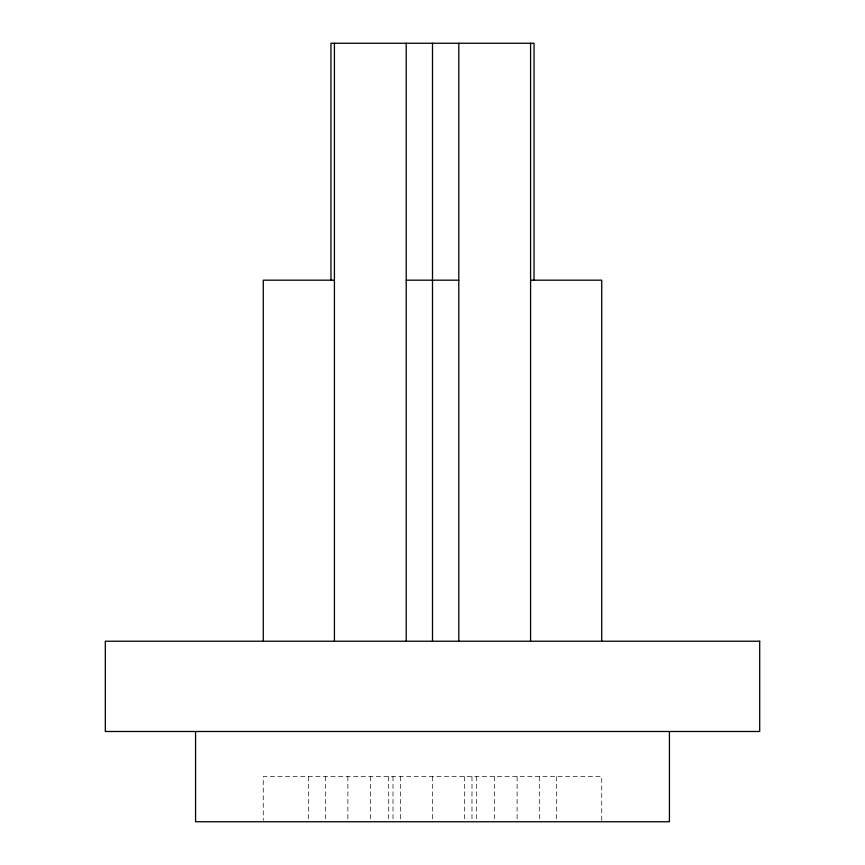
<?xml version="1.0" encoding="UTF-8"?>
<svg xmlns="http://www.w3.org/2000/svg" width="865" height="865" viewBox="0 0 865 865"><rect width="100%" height="100%" fill="white"/><g stroke="black" fill="none" stroke-linecap="round" stroke-linejoin="round"><path stroke-width="0.65" stroke-dasharray="4.33 3.24" d="M601.737 820.42L601.737 776.619L263.263 776.619L263.263 820.42M556.606 776.619L556.606 820.42M539.684 776.619L539.684 820.42M517.119 776.619L517.119 821.75M494.553 776.619L494.553 821.75M476.301 776.619L476.301 820.42M471.987 776.619L471.987 820.42M464.624 776.619L464.624 820.42M432.5 776.619L432.5 821.75M400.376 776.619L400.376 821.75M393.013 776.619L393.013 821.75M388.699 776.619L388.699 821.75M370.447 776.619L370.447 821.75M347.881 776.619L347.881 821.75M325.316 776.619L325.316 821.75M308.394 776.619L308.394 820.42"/><path stroke-width="1.3" d="M334.42 280.184L263.263 280.184L263.263 641.225M406.215 280.184L458.785 280.184M530.58 280.184L601.737 280.184L601.737 641.225M669.434 731.487L669.434 821.75L195.566 821.75L195.566 731.487M534.04 280.184L534.04 43.25L330.96 43.25L330.96 280.184M530.58 43.25L530.58 641.225M458.785 43.25L458.785 641.225M432.5 43.25L432.5 641.225M406.215 43.25L406.215 641.225M334.42 43.25L334.42 641.225M759.697 641.225L105.303 641.225L105.303 731.487L759.697 731.487L759.697 641.225"/></g></svg>
